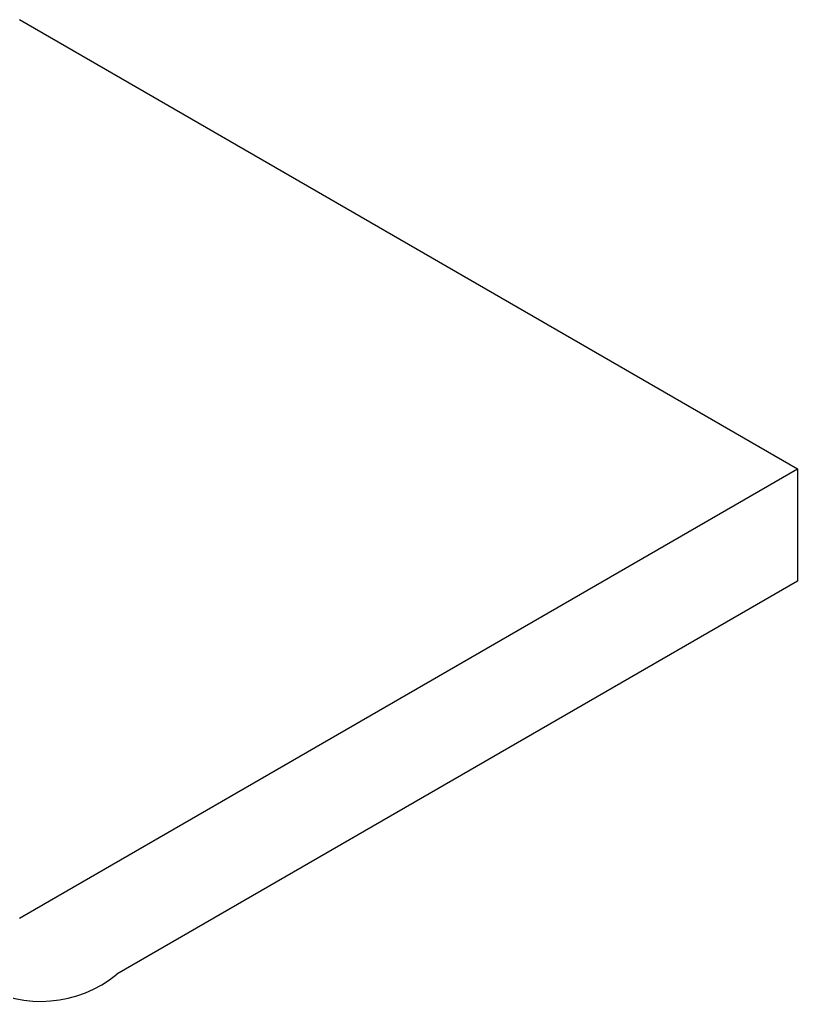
# Model space of a CAD drawing. Header units: millimetres. Extents: x 15 to 1802, y 5 to 899.
# Drawn here: x 323.45 to 329.11, y 183.43 to 190.57 of the extents above; entities that cross this region are included whole.
import ezdxf

# ---------------------------------------------------------------- set-up
doc = ezdxf.new("R2010")
doc.units = ezdxf.units.MM

msp = doc.modelspace()

# ---------------------------------------------------------------- linework, layer by layer
at = {"color": 7, "linetype": 'Continuous', "lineweight": 25}
for p, q in [((323.452, 190.5696), (329.1088, 187.3039)), ((323.452, 184.0383), (329.1088, 187.3039)), ((329.1088, 187.3039), (329.1088, 186.4874)), ((329.1088, 186.4874), (324.1591, 183.63))]:
    msp.add_line(p, q, dxfattribs=at)
msp.add_arc((323.607, 184.3068), 0.8734, 170.78597, 309.20328, dxfattribs=at)

doc.saveas('drawing.dxf')
